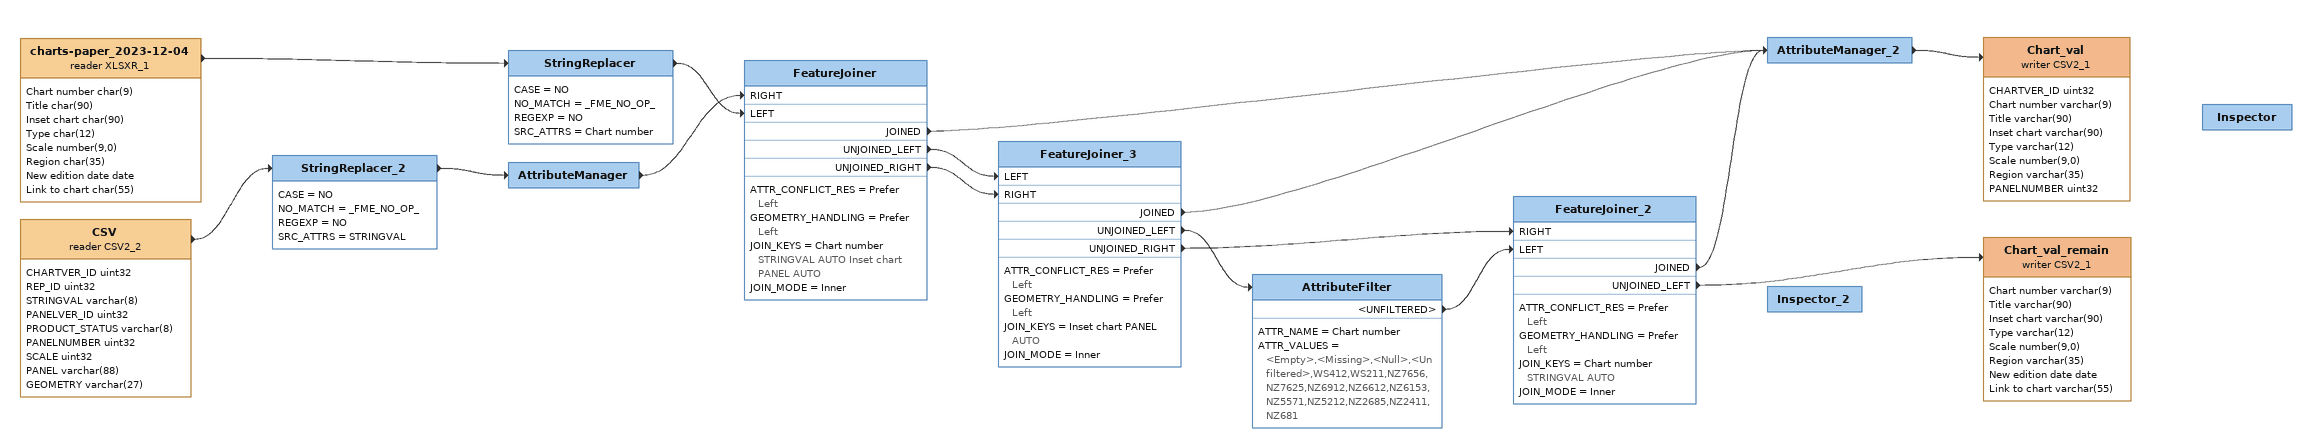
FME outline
charts-paper_2023-12-04 (reader XLSXR_1)
    attributes: Chart number char(9), Title char(90), Inset chart char(90), Type char(12), Scale number(9,0), Region char(35), New edition date date, Link to chart char(55)
    -> StringReplacer
StringReplacer
    CASE = NO
    NO_MATCH = _FME_NO_OP_
    REGEXP = NO
    SRC_ATTRS = Chart number
    -> FeatureJoiner [LEFT]
CSV (reader CSV2_2)
    attributes: CHARTVER_ID uint32, REP_ID uint32, STRINGVAL varchar(8), PANELVER_ID uint32, PRODUCT_STATUS varchar(8), PANELNUMBER uint32, SCALE uint32, PANEL varchar(88), GEOMETRY varchar(27)
    -> StringReplacer_2
StringReplacer_2
    CASE = NO
    NO_MATCH = _FME_NO_OP_
    REGEXP = NO
    SRC_ATTRS = STRINGVAL
    -> AttributeManager
AttributeManager
    -> FeatureJoiner [RIGHT]
FeatureJoiner
    ATTR_CONFLICT_RES = Prefer Left
    GEOMETRY_HANDLING = Prefer Left
    JOIN_KEYS = Chart number STRINGVAL AUTO Inset chart PANEL AUTO
    JOIN_MODE = Inner
    JOINED -> AttributeManager_2
    UNJOINED_LEFT -> FeatureJoiner_3 [LEFT]
    UNJOINED_RIGHT -> FeatureJoiner_3 [RIGHT]
FeatureJoiner_3
    ATTR_CONFLICT_RES = Prefer Left
    GEOMETRY_HANDLING = Prefer Left
    JOIN_KEYS = Inset chart PANEL AUTO
    JOIN_MODE = Inner
    JOINED -> AttributeManager_2
    UNJOINED_LEFT -> AttributeFilter
    UNJOINED_RIGHT -> FeatureJoiner_2 [RIGHT]
AttributeFilter
    ATTR_NAME = Chart number
    ATTR_VALUES = <Empty>,<Missing>,<Null>,<Unfiltered>,WS412,WS211,NZ7656,NZ7625,NZ6912,NZ6612,NZ6153,NZ5571,NZ5212,NZ2685,NZ2411,NZ681
    <UNFILTERED> -> FeatureJoiner_2 [LEFT]
FeatureJoiner_2
    ATTR_CONFLICT_RES = Prefer Left
    GEOMETRY_HANDLING = Prefer Left
    JOIN_KEYS = Chart number STRINGVAL AUTO
    JOIN_MODE = Inner
    JOINED -> AttributeManager_2
    UNJOINED_LEFT -> Chart_val_remain (writer CSV2_1)
AttributeManager_2
    -> Chart_val (writer CSV2_1)
Chart_val (writer CSV2_1)
    attributes: CHARTVER_ID uint32, Chart number varchar(9), Title varchar(90), Inset chart varchar(90), Type varchar(12), Scale number(9,0), Region varchar(35), PANELNUMBER uint32
Chart_val_remain (writer CSV2_1)
    attributes: Chart number varchar(9), Title varchar(90), Inset chart varchar(90), Type varchar(12), Scale number(9,0), Region varchar(35), New edition date date, Link to chart varchar(55)
Inspector_2
Inspector
